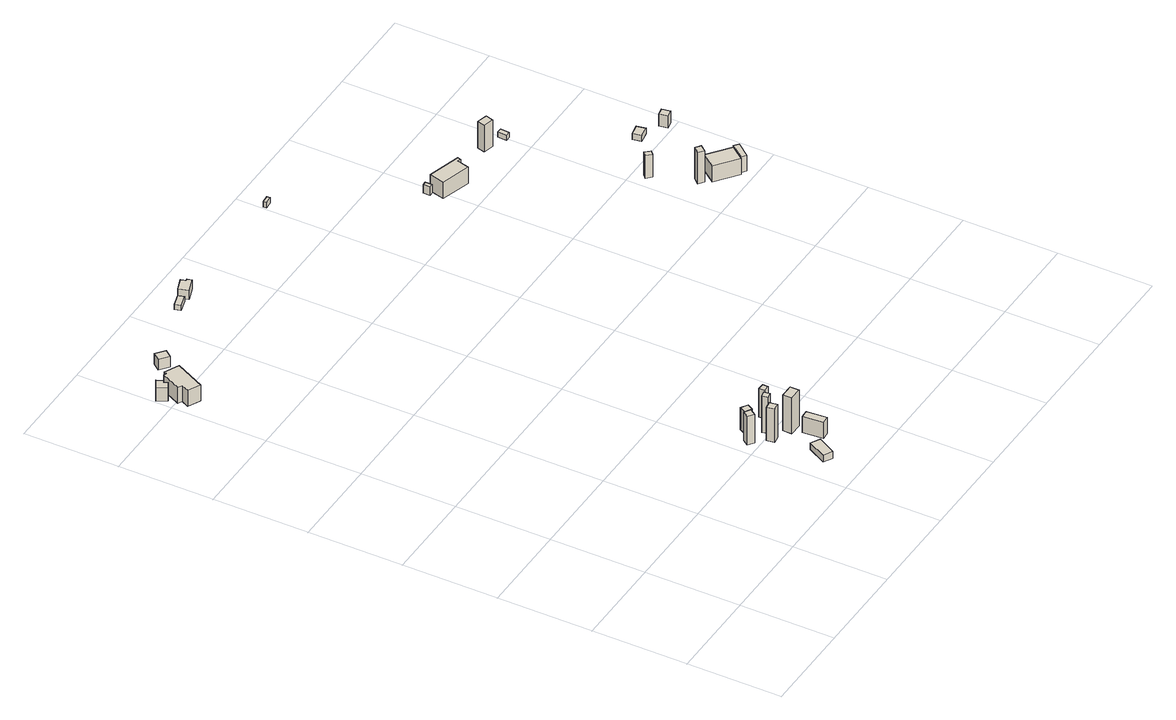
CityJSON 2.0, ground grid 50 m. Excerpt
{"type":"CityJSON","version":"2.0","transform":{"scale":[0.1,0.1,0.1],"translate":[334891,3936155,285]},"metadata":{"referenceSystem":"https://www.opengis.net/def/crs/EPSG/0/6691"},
"CityObjects":{
"building1":{"type":"Building","attributes":{"measuredHeight":18.8,"BuildingIDAttribute.prefecture":"14","BuildingIDAttribute.city":"14151","BuildingDetailAttribute.surveyYear":2015},"geometry":[{"type":"Solid","lod":"1","boundaries":[[[[0,1,2,3]],[[2,4,5,3]],[[1,6,4,2]],[[0,7,6,1]],[[3,5,7,0]],[[4,6,7,5]]]]}]},
"building2":{"type":"Building","attributes":{"usage":"452","measuredHeight":15.1,"storeysAboveGround":1,"BuildingIDAttribute.prefecture":"14","BuildingIDAttribute.city":"14151","BuildingDetailAttribute.totalFloorArea":11.35,"BuildingDetailAttribute.buildingFootprintArea":11.35,"BuildingDetailAttribute.buildingStructureType":"610","BuildingDetailAttribute.buildingStructureOrgType":"2","BuildingDetailAttribute.orgUsage":"192","BuildingDetailAttribute.surveyYear":2015},"geometry":[{"type":"Solid","lod":"1","boundaries":[[[[8,9,10,11]],[[10,12,13,11]],[[9,14,12,10]],[[8,15,14,9]],[[11,13,15,8]],[[12,14,15,13]]]]}]},
"building3":{"type":"Building","attributes":{"usage":"452","measuredHeight":14.6,"storeysAboveGround":1,"BuildingIDAttribute.prefecture":"14","BuildingIDAttribute.city":"14151","BuildingDetailAttribute.totalFloorArea":47.72,"BuildingDetailAttribute.buildingFootprintArea":47.72,"BuildingDetailAttribute.buildingStructureType":"610","BuildingDetailAttribute.buildingStructureOrgType":"2","BuildingDetailAttribute.orgUsage":"192","BuildingDetailAttribute.surveyYear":2015,"BuildingLandSlideRiskAttribute.description":"1","BuildingLandSlideRiskAttribute.areaType":"1"},"geometry":[{"type":"Solid","lod":"1","boundaries":[[[[16,17,18,19]],[[18,20,21,19]],[[17,22,20,18]],[[16,23,22,17]],[[19,21,23,16]],[[20,22,23,21]]]]}]},
"building4":{"type":"Building","attributes":{"measuredHeight":21.8,"BuildingIDAttribute.prefecture":"14","BuildingIDAttribute.city":"14151","BuildingDetailAttribute.surveyYear":2015},"geometry":[{"type":"Solid","lod":"1","boundaries":[[[[24,25,26,27]],[[26,28,29,27]],[[25,30,28,26]],[[24,31,30,25]],[[27,29,31,24]],[[28,30,31,29]]]]}]},
"building5":{"type":"Building","attributes":{"measuredHeight":9.8,"BuildingIDAttribute.prefecture":"14","BuildingIDAttribute.city":"14151","BuildingDetailAttribute.surveyYear":2015,"BuildingLandSlideRiskAttribute.description":"1","BuildingLandSlideRiskAttribute.areaType":"1"},"geometry":[{"type":"Solid","lod":"1","boundaries":[[[[32,33,34,35,36,37]],[[36,38,39,37]],[[35,40,38,36]],[[34,41,40,35]],[[33,42,41,34]],[[32,43,42,33]],[[37,39,43,32]],[[38,40,41,42,43,39]]]]}]},
"building6":{"type":"Building","attributes":{"measuredHeight":22.6,"BuildingIDAttribute.prefecture":"14","BuildingIDAttribute.city":"14151","BuildingDetailAttribute.surveyYear":2015},"geometry":[{"type":"Solid","lod":"1","boundaries":[[[[44,45,46,47]],[[46,48,49,47]],[[45,50,48,46]],[[44,51,50,45]],[[47,49,51,44]],[[48,50,51,49]]]]}]},
"building7":{"type":"Building","attributes":{"usage":"411","measuredHeight":10.4,"storeysAboveGround":1,"BuildingIDAttribute.prefecture":"14","BuildingIDAttribute.city":"14151","BuildingDetailAttribute.totalFloorArea":131.86,"BuildingDetailAttribute.buildingFootprintArea":131.86,"BuildingDetailAttribute.buildingStructureType":"601","BuildingDetailAttribute.buildingStructureOrgType":"1","BuildingDetailAttribute.orgUsage":"10","BuildingDetailAttribute.surveyYear":2015,"BuildingLandSlideRiskAttribute.description":"1","BuildingLandSlideRiskAttribute.areaType":"1"},"geometry":[{"type":"Solid","lod":"1","boundaries":[[[[52,53,54,55,56,57,58,59]],[[58,60,61,59]],[[57,62,60,58]],[[56,63,62,57]],[[55,64,63,56]],[[54,65,64,55]],[[53,66,65,54]],[[52,67,66,53]],[[59,61,67,52]],[[60,62,63,64,65,66,67,61]]]]}]},
"building8":{"type":"Building","attributes":{"measuredHeight":17.2,"BuildingIDAttribute.prefecture":"14","BuildingIDAttribute.city":"14151","BuildingDetailAttribute.surveyYear":2015,"BuildingLandSlideRiskAttribute.description":"1","BuildingLandSlideRiskAttribute.areaType":"1"},"geometry":[{"type":"Solid","lod":"1","boundaries":[[[[68,69,70,71]],[[70,72,73,71]],[[69,74,72,70]],[[68,75,74,69]],[[71,73,75,68]],[[72,74,75,73]]]]}]},
"building9":{"type":"Building","attributes":{"usage":"452","measuredHeight":18.8,"storeysAboveGround":1,"BuildingIDAttribute.prefecture":"14","BuildingIDAttribute.city":"14151","BuildingDetailAttribute.totalFloorArea":42.49,"BuildingDetailAttribute.buildingFootprintArea":42.49,"BuildingDetailAttribute.buildingStructureType":"610","BuildingDetailAttribute.buildingStructureOrgType":"2","BuildingDetailAttribute.orgUsage":"192","BuildingDetailAttribute.surveyYear":2015,"BuildingLandSlideRiskAttribute.description":"1","BuildingLandSlideRiskAttribute.areaType":"1"},"geometry":[{"type":"Solid","lod":"1","boundaries":[[[[76,77,78,79]],[[78,80,81,79]],[[77,82,80,78]],[[76,83,82,77]],[[79,81,83,76]],[[80,82,83,81]]]]}]},
"building10":{"type":"Building","attributes":{"usage":"452","measuredHeight":25.5,"storeysAboveGround":1,"BuildingIDAttribute.prefecture":"14","BuildingIDAttribute.city":"14151","BuildingDetailAttribute.totalFloorArea":41.95,"BuildingDetailAttribute.buildingFootprintArea":41.95,"BuildingDetailAttribute.buildingStructureType":"610","BuildingDetailAttribute.buildingStructureOrgType":"2","BuildingDetailAttribute.orgUsage":"192","BuildingDetailAttribute.surveyYear":2015,"BuildingLandSlideRiskAttribute.description":"1","BuildingLandSlideRiskAttribute.areaType":"1"},"geometry":[{"type":"Solid","lod":"1","boundaries":[[[[84,85,86,87]],[[86,88,89,87]],[[85,90,88,86]],[[84,91,90,85]],[[87,89,91,84]],[[88,90,91,89]]]]}]},
"building11":{"type":"Building","attributes":{"usage":"451","measuredHeight":12.5,"storeysAboveGround":1,"BuildingIDAttribute.prefecture":"14","BuildingIDAttribute.city":"14151","BuildingDetailAttribute.totalFloorArea":23.27,"BuildingDetailAttribute.buildingFootprintArea":23.27,"BuildingDetailAttribute.buildingStructureType":"601","BuildingDetailAttribute.buildingStructureOrgType":"1","BuildingDetailAttribute.orgUsage":"200","BuildingDetailAttribute.surveyYear":2015,"BuildingLandSlideRiskAttribute.description":"1","BuildingLandSlideRiskAttribute.areaType":"1"},"geometry":[{"type":"Solid","lod":"1","boundaries":[[[[92,93,94,95]],[[94,96,97,95]],[[93,98,96,94]],[[92,99,98,93]],[[95,97,99,92]],[[96,98,99,97]]]]}]},
"building12":{"type":"Building","attributes":{"BuildingIDAttribute.prefecture":"14","BuildingIDAttribute.city":"14151","BuildingDetailAttribute.surveyYear":2015},"geometry":[{"type":"Solid","lod":"1","boundaries":[[[[100,101,102,103]],[[102,104,105,103]],[[101,106,104,102]],[[100,107,106,101]],[[103,105,107,100]],[[104,106,107,105]]]]}]},
"building13":{"type":"Building","attributes":{"usage":"411","measuredHeight":6.1,"storeysAboveGround":1,"BuildingIDAttribute.prefecture":"14","BuildingIDAttribute.city":"14151","BuildingDetailAttribute.totalFloorArea":32.55,"BuildingDetailAttribute.buildingFootprintArea":32.55,"BuildingDetailAttribute.buildingStructureType":"601","BuildingDetailAttribute.buildingStructureOrgType":"1","BuildingDetailAttribute.orgUsage":"10","BuildingDetailAttribute.surveyYear":2015},"geometry":[{"type":"Solid","lod":"1","boundaries":[[[[108,109,110,111,112,113]],[[112,114,115,113]],[[111,116,114,112]],[[110,117,116,111]],[[109,118,117,110]],[[108,119,118,109]],[[113,115,119,108]],[[114,116,117,118,119,115]]]]}]},
"building14":{"type":"Building","attributes":{"measuredHeight":5.3,"BuildingIDAttribute.prefecture":"14","BuildingIDAttribute.city":"14151","BuildingDetailAttribute.surveyYear":2015,"BuildingLandSlideRiskAttribute.description":"1","BuildingLandSlideRiskAttribute.areaType":"1"},"geometry":[{"type":"Solid","lod":"1","boundaries":[[[[120,121,122,123]],[[122,124,125,123]],[[121,126,124,122]],[[120,127,126,121]],[[123,125,127,120]],[[124,126,127,125]]]]}]},
"building15":{"type":"Building","attributes":{"measuredHeight":3.2,"BuildingIDAttribute.prefecture":"14","BuildingIDAttribute.city":"14151","BuildingDetailAttribute.surveyYear":2015},"geometry":[{"type":"Solid","lod":"1","boundaries":[[[[128,129,130,131]],[[130,132,133,131]],[[129,134,132,130]],[[128,135,134,129]],[[131,133,135,128]],[[132,134,135,133]]]]}]},
"building16":{"type":"Building","attributes":{"usage":"452","measuredHeight":10.2,"storeysAboveGround":1,"BuildingIDAttribute.prefecture":"14","BuildingIDAttribute.city":"14151","BuildingDetailAttribute.totalFloorArea":116.18,"BuildingDetailAttribute.buildingFootprintArea":116.18,"BuildingDetailAttribute.buildingStructureType":"610","BuildingDetailAttribute.buildingStructureOrgType":"2","BuildingDetailAttribute.orgUsage":"193","BuildingDetailAttribute.surveyYear":2015,"BuildingLandSlideRiskAttribute.description":"1","BuildingLandSlideRiskAttribute.areaType":"1"},"geometry":[{"type":"Solid","lod":"1","boundaries":[[[[136,137,138,139,140,141]],[[140,142,143,141]],[[139,144,142,140]],[[138,145,144,139]],[[137,146,145,138]],[[136,147,146,137]],[[141,143,147,136]],[[142,144,145,146,147,143]]]]}]},
"building17":{"type":"Building","attributes":{"measuredHeight":15.2,"BuildingIDAttribute.prefecture":"14","BuildingIDAttribute.city":"14151","BuildingDetailAttribute.surveyYear":2015,"BuildingLandSlideRiskAttribute.description":"1","BuildingLandSlideRiskAttribute.areaType":"1"},"geometry":[{"type":"Solid","lod":"1","boundaries":[[[[148,149,150,151]],[[150,152,153,151]],[[149,154,152,150]],[[148,155,154,149]],[[151,153,155,148]],[[152,154,155,153]]]]}]},
"building18":{"type":"Building","attributes":{"measuredHeight":19.2,"BuildingIDAttribute.prefecture":"14","BuildingIDAttribute.city":"14151","BuildingDetailAttribute.surveyYear":2015,"BuildingLandSlideRiskAttribute.description":"1","BuildingLandSlideRiskAttribute.areaType":"1"},"geometry":[{"type":"Solid","lod":"1","boundaries":[[[[156,157,158,159]],[[158,160,161,159]],[[157,162,160,158]],[[156,163,162,157]],[[159,161,163,156]],[[160,162,163,161]]]]}]},
"building19":{"type":"Building","attributes":{"usage":"422","measuredHeight":14.3,"storeysAboveGround":1,"BuildingIDAttribute.prefecture":"14","BuildingIDAttribute.city":"14151","BuildingDetailAttribute.totalFloorArea":106.25,"BuildingDetailAttribute.buildingFootprintArea":106.25,"BuildingDetailAttribute.buildingStructureType":"601","BuildingDetailAttribute.buildingStructureOrgType":"1","BuildingDetailAttribute.orgUsage":"138","BuildingDetailAttribute.surveyYear":2015,"BuildingLandSlideRiskAttribute.description":"1","BuildingLandSlideRiskAttribute.areaType":"1"},"geometry":[{"type":"Solid","lod":"1","boundaries":[[[[164,165,166,167]],[[166,168,169,167]],[[165,170,168,166]],[[164,171,170,165]],[[167,169,171,164]],[[168,170,171,169]]]]}]},
"building20":{"type":"Building","attributes":{"measuredHeight":14.3,"BuildingIDAttribute.prefecture":"14","BuildingIDAttribute.city":"14151","BuildingDetailAttribute.surveyYear":2015},"geometry":[{"type":"Solid","lod":"1","boundaries":[[[[172,173,174,175]],[[174,176,177,175]],[[173,178,176,174]],[[172,179,178,173]],[[175,177,179,172]],[[176,178,179,177]]]]}]},
"building21":{"type":"Building","attributes":{"measuredHeight":17.4,"BuildingIDAttribute.prefecture":"14","BuildingIDAttribute.city":"14151","BuildingDetailAttribute.surveyYear":2015},"geometry":[{"type":"Solid","lod":"1","boundaries":[[[[180,181,182,183]],[[182,184,185,183]],[[181,186,184,182]],[[180,187,186,181]],[[183,185,187,180]],[[184,186,187,185]]]]}]},
"building22":{"type":"Building","attributes":{"BuildingIDAttribute.prefecture":"14","BuildingIDAttribute.city":"14151","BuildingDetailAttribute.surveyYear":2015},"geometry":[{"type":"Solid","lod":"1","boundaries":[[[[188,189,190,191]],[[190,192,193,191]],[[189,194,192,190]],[[188,195,194,189]],[[191,193,195,188]],[[192,194,195,193]]]]}]},
"building23":{"type":"Building","attributes":{"measuredHeight":8.9,"BuildingIDAttribute.prefecture":"14","BuildingIDAttribute.city":"14151","BuildingDetailAttribute.surveyYear":2015},"geometry":[{"type":"Solid","lod":"1","boundaries":[[[[196,197,198,199]],[[198,200,201,199]],[[197,202,200,198]],[[196,203,202,197]],[[199,201,203,196]],[[200,202,203,201]]]]}]},
"building24":{"type":"Building","attributes":{"measuredHeight":10.4,"BuildingIDAttribute.prefecture":"14","BuildingIDAttribute.city":"14151","BuildingDetailAttribute.surveyYear":2015},"geometry":[{"type":"Solid","lod":"1","boundaries":[[[[204,205,206,207]],[[206,208,209,207]],[[205,210,208,206]],[[204,211,210,205]],[[207,209,211,204]],[[208,210,211,209]]]]}]}
},
"vertices":[
[717,342,364],[695,310,364],[664,331,364],[686,363,364],[664,331,532],[686,363,532],[695,310,532],[717,342,532],
[744,412,369],[780,392,369],[762,359,369],[726,379,369],[762,359,498],[726,379,498],[780,392,498],[744,412,498],
[837,28,262],[890,125,262],[938,98,262],[884,2,262],[938,98,302],[884,2,302],[890,125,302],[837,28,302],
[855,322,292],[862,282,292],[824,275,292],[816,315,292],[824,275,487],[816,315,487],[862,282,487],[855,322,487],
[10,3088,11],[59,3114,11],[76,3082,11],[62,3075,11],[72,3055,11],[37,3037,11],[72,3055,89],[37,3037,89],[62,3075,89],[76,3082,89],[59,3114,89],[10,3088,89],
[884,368,297],[890,336,297],[860,330,297],[854,362,297],[860,330,511],[854,362,511],[890,336,511],[884,368,511],
[115,2910,8],[50,2942,8],[69,2980,8],[47,2991,8],[98,3095,8],[111,3089,8],[118,3103,8],[193,3067,8],[118,3103,101],[193,3067,101],[111,3089,101],[98,3095,101],[47,2991,101],[69,2980,101],[50,2942,101],[115,2910,101],
[987,421,261],[988,452,261],[1022,451,261],[1022,420,261],[1022,451,427],[1022,420,427],[988,452,427],[987,421,427],
[1050,257,200],[1093,261,200],[1103,154,200],[1060,150,200],[1103,154,294],[1060,150,294],[1093,261,294],[1050,257,294],
[1024,297,196],[1024,345,196],[1093,345,196],[1092,296,196],[1093,345,406],[1092,296,406],[1024,345,406],[1024,297,406],
[193,3178,31],[223,3215,31],[270,3178,31],[240,3140,31],[270,3178,93],[240,3140,93],[223,3215,93],[193,3178,93],
[557,3259,99],[548,3291,99],[613,3310,99],[623,3278,99],[613,3310,129],[623,3278,129],[548,3291,129],[557,3259,129],
[644,3266,100],[627,3318,100],[693,3340,100],[702,3314,100],[711,3317,100],[719,3291,100],[711,3317,155],[719,3291,155],[702,3314,155],[693,3340,155],[627,3318,155],[644,3266,155],
[1521,2521,408],[1540,2521,408],[1541,2484,408],[1521,2484,408],[1541,2484,459],[1521,2484,459],[1540,2521,459],[1521,2521,459],
[1345,3248,198],[1346,3230,198],[1305,3227,198],[1304,3245,198],[1305,3227,229],[1304,3245,229],[1346,3230,229],[1345,3248,229],
[1739,2461,394],[1735,2444,394],[1719,2449,394],[1701,2385,394],[1545,2430,394],[1568,2510,394],[1545,2430,489],[1568,2510,489],[1701,2385,489],[1719,2449,489],[1735,2444,489],[1739,2461,489],
[1997,1585,556],[1977,1566,556],[1953,1592,556],[1974,1611,556],[1953,1592,689],[1974,1611,689],[1977,1566,689],[1997,1585,689],
[2056,1389,561],[2082,1367,561],[2056,1336,561],[2030,1358,561],[2056,1336,745],[2030,1358,745],[2082,1367,745],[2056,1389,745],
[2068,1302,566],[2125,1375,566],[2238,1286,566],[2181,1213,566],[2238,1286,660],[2181,1213,660],[2125,1375,660],[2068,1302,660],
[2238,1286,580],[2262,1267,580],[2204,1195,580],[2181,1213,580],[2204,1195,670],[2181,1213,670],[2262,1267,670],[2238,1286,670],
[2011,2475,330],[2023,2516,330],[2078,2500,330],[2065,2459,330],[2078,2500,486],[2065,2459,486],[2023,2516,486],[2011,2475,486],
[2144,2478,325],[2170,2477,325],[2167,2428,325],[2142,2429,325],[2167,2428,355],[2142,2429,355],[2170,2477,355],[2144,2478,355],
[2379,1878,425],[2388,1831,425],[2330,1820,425],[2321,1867,425],[2330,1820,458],[2321,1867,458],[2388,1831,458],[2379,1878,458],
[2462,1805,430],[2500,1812,430],[2508,1767,430],[2469,1760,430],[2508,1767,501],[2469,1760,501],[2500,1812,501],[2462,1805,501]
]}
